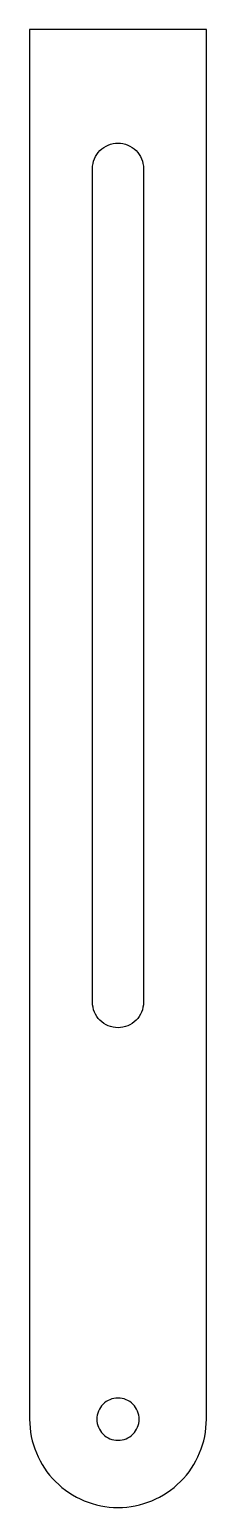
# Model space of a CAD drawing. Extents: x -6 to 6, y -56 to 50.
import ezdxf

# ---------------------------------------------------------------- set-up
doc = ezdxf.new("R2010")
doc.units = 0
doc.layers.add('LAYER_1', color=18, linetype='CONTINUOUS')

msp = doc.modelspace()

# ---------------------------------------------------------------- linework, layer by layer
at = {"layer": 'LAYER_1'}
for points in [[(-6.35, -50, 0.414214), (0, -56.35, 0.414214), (6.35, -50), (6.35, 50), (-6.35, 50)], [(-1.83, -20), (-1.83, 40, -0.414214), (0, 41.83, -0.414214), (1.83, 40), (1.83, -20, -0.414214), (0, -21.83, -0.414214)], [(0, -48.48, 0.414214), (-1.52, -50, 0.414214), (0, -51.52, 0.414214), (1.52, -50, 0.414214)]]:
    msp.add_lwpolyline(points, format="xyb", close=True, dxfattribs=at)

doc.saveas('drawing.dxf')
